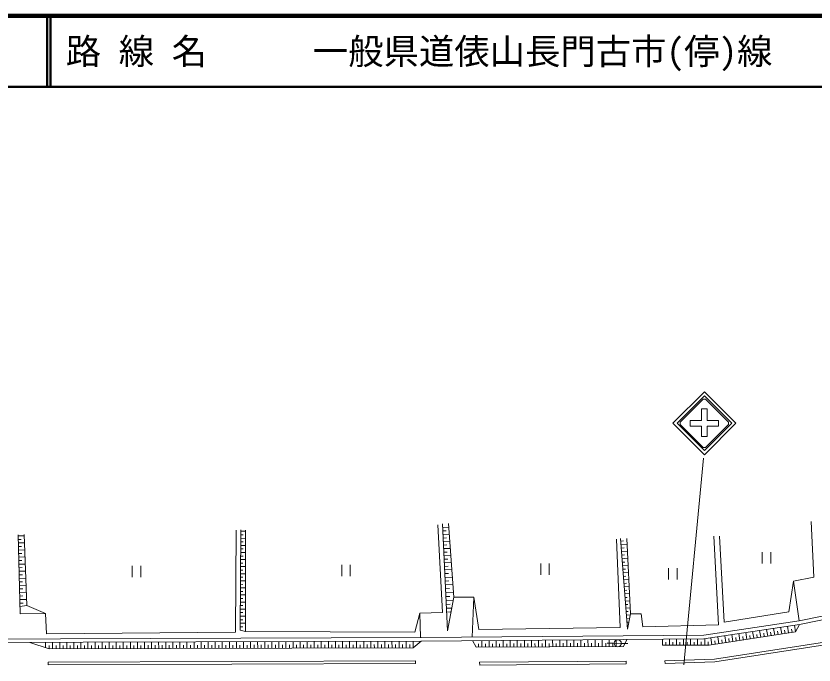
# Model space of a CAD drawing. Units: millimetres, scale not verified. Extents: x 40000 to 680000, y 20000 to 380000.
# Drawn here: x 173342 to 286211, y 288272 to 380000 of the extents above; entities that cross this region are included whole.
import ezdxf
from ezdxf.enums import TextEntityAlignment as Align

# ---------------------------------------------------------------- set-up
doc = ezdxf.new("R2010")
doc.units = ezdxf.units.MM
doc.header["$LTSCALE"] = 1000
for name, color, linetype, lineweight in [('M-BGD', 7, 'Continuous', 13), ('M-STR-HTXT', 7, 'Continuous', 13), ('M-TTL', 2, 'Continuous', 140), ('M-TTL-LINE', 7, 'Continuous', 50), ('M-TTL-TXT', 7, 'Continuous', 13)]:
    doc.layers.add(name, color=color, linetype=linetype, lineweight=lineweight)
doc.styles.add('ＭＳ ゴシック', font='')
doc.styles.get('ＭＳ ゴシック').set_extended_font_data('MS Gothic')

msp = doc.modelspace()

# ---------------------------------------------------------------- linework, layer by layer
at = {"layer": 'M-BGD'}
for p, q in [((233680, 308230), (234370, 293128)), ((235270, 297868), (234528, 308279)), ((285826, 308571), (286190, 300671)), ((204499, 307320), (204384, 292913)), ((205046, 293178), (205129, 307401)), ((205128, 307178), (205800, 307174)), ((205792, 293032), (205800, 307347)), ((232989, 308103), (233680, 295709)), ((233703, 307715), (234565, 307755)), ((233726, 307216), (234170, 307236)), ((173649, 306695), (173915, 295524)), ((173653, 306521), (174503, 306541)), ((173665, 306021), (174096, 306031)), ((174860, 296675), (174497, 306719)), ((205122, 306178), (205799, 306174)), ((205125, 306678), (205464, 306676)), ((233749, 306716), (234636, 306757)), ((233772, 306217), (234228, 306238)), ((258264, 306047), (258797, 293593)), ((258822, 306144), (259815, 293326)), ((260247, 295515), (259718, 306144)), ((272024, 306471), (272678, 293968)), ((273493, 294323), (272863, 306487)), ((173677, 305521), (174539, 305542)), ((173689, 305021), (174126, 305032)), ((205116, 305178), (205799, 305174)), ((205119, 305678), (205460, 305676)), ((233795, 305717), (234707, 305759)), ((233817, 305218), (234287, 305239)), ((233840, 304718), (234779, 304761)), ((258849, 305789), (259284, 305822)), ((258888, 305290), (259757, 305358)), ((258926, 304792), (259347, 304824)), ((173701, 304521), (174576, 304542)), ((173713, 304022), (174156, 304032)), ((205107, 303678), (205454, 303676)), ((205110, 304178), (205798, 304174)), ((205113, 304678), (205457, 304676)), ((233863, 304219), (234345, 304241)), ((233886, 303719), (234850, 303764)), ((258965, 304293), (259807, 304358)), ((259004, 303795), (259411, 303826)), ((278885, 304232), (278885, 302632)), ((280085, 302632), (280085, 304232)), ((173724, 303522), (174612, 303543)), ((173736, 303022), (174186, 303033)), ((173748, 302522), (174648, 302543)), ((205102, 302678), (205451, 302676)), ((205105, 303178), (205798, 303174)), ((233909, 303220), (234403, 303243)), ((233932, 302720), (234921, 302766)), ((247564, 302637), (247564, 301037)), ((248764, 301037), (248764, 302637)), ((259042, 303296), (259857, 303359)), ((259081, 302798), (259474, 302828)), ((173760, 302022), (174216, 302033)), ((173772, 301522), (174684, 301544)), ((189786, 302269), (189786, 300669)), ((190986, 300669), (190986, 302269)), ((205096, 301678), (205448, 301676)), ((205099, 302178), (205797, 302174)), ((219411, 302453), (219411, 300853)), ((220611, 300853), (220611, 302453)), ((233955, 302213), (234462, 302236)), ((233978, 301706), (234993, 301752)), ((259120, 302299), (259907, 302360)), ((259158, 301801), (259538, 301830)), ((259197, 301302), (259956, 301361)), ((265637, 301942), (265637, 300342)), ((266837, 300342), (266837, 301942)), ((173784, 301022), (174246, 301033)), ((173796, 300523), (174720, 300545)), ((205090, 300678), (205444, 300676)), ((205093, 301178), (205797, 301174)), ((234002, 301185), (234523, 301209)), ((234026, 300664), (235067, 300712)), ((259236, 300804), (259601, 300832)), ((259274, 300305), (260006, 300362)), ((286190, 300671), (283306, 300114)), ((173808, 300023), (174276, 300034)), ((173820, 299523), (174756, 299545)), ((205081, 299178), (205796, 299174)), ((205084, 299678), (205441, 299676)), ((205087, 300178), (205796, 300174)), ((234050, 300130), (234584, 300154)), ((234075, 299595), (235143, 299644)), ((259313, 299807), (259665, 299834)), ((259351, 299308), (260056, 299363)), ((283306, 300114), (282628, 295776)), ((284091, 294501), (283306, 300114)), ((173832, 299023), (174306, 299034)), ((173844, 298523), (174793, 298546)), ((173856, 298023), (174336, 298035)), ((205075, 298178), (205795, 298174)), ((205078, 298678), (205438, 298676)), ((234100, 299047), (234648, 299072)), ((234125, 298499), (235221, 298549)), ((259390, 298810), (259728, 298836)), ((259429, 298311), (260105, 298364)), ((173868, 297523), (174829, 297546)), ((173879, 297023), (174375, 297035)), ((205070, 297178), (205794, 297174)), ((205072, 297678), (205435, 297676)), ((234150, 297944), (234705, 297969)), ((234175, 297389), (235188, 297435)), ((234201, 296840), (234750, 296865)), ((234370, 293128), (235270, 297868)), ((238095, 297863), (235270, 297868)), ((238095, 297863), (237852, 292222)), ((238822, 293284), (238095, 297863)), ((259467, 297813), (259792, 297838)), ((259506, 297314), (260155, 297364)), ((173891, 296524), (174860, 296675)), ((177524, 295540), (174860, 296675)), ((205064, 296178), (205794, 296174)), ((205067, 296678), (205432, 296676)), ((234226, 296291), (234977, 296325)), ((234251, 295747), (234794, 295772)), ((259545, 296816), (259855, 296840)), ((259583, 296317), (260205, 296365)), ((259622, 295819), (259917, 295841)), ((282628, 295776), (273493, 294323)), ((173915, 295524), (177524, 295540)), ((177675, 292686), (177524, 295540)), ((205055, 294678), (205425, 294676)), ((205058, 295178), (205793, 295174)), ((205061, 295678), (205429, 295676)), ((230477, 295591), (229737, 292899)), ((233680, 295709), (230477, 295591)), ((230477, 295591), (230563, 292165)), ((259661, 295320), (260250, 295366)), ((259699, 294822), (259966, 294842)), ((259815, 293326), (260247, 295515)), ((261782, 295515), (260247, 295515)), ((261976, 293657), (261782, 295515)), ((205049, 293678), (205420, 293676)), ((205052, 294178), (205793, 294174)), ((258797, 293593), (238822, 293284)), ((259738, 294323), (260016, 294345)), ((272678, 293968), (261976, 293657)), ((281633, 292665), (281487, 293605)), ((282621, 292818), (282476, 293753)), ((283609, 292972), (283464, 293907)), ((283609, 292972), (284178, 294008)), ((204384, 292913), (177675, 292686)), ((205792, 293032), (205046, 293178)), ((229737, 292899), (205792, 293032)), ((271360, 291070), (283609, 292972)), ((273728, 291437), (273575, 292421)), ((274716, 291591), (274564, 292569)), ((275704, 291744), (275553, 292717)), ((276692, 291898), (276542, 292865)), ((277186, 291974), (277111, 292455)), ((277680, 292051), (277531, 293013)), ((278174, 292128), (278100, 292606)), ((278668, 292204), (278520, 293161)), ((279162, 292281), (279089, 292757)), ((279656, 292358), (279509, 293309)), ((280151, 292435), (280077, 292908)), ((280645, 292511), (280498, 293457)), ((281139, 292588), (281066, 293058)), ((282127, 292742), (282054, 293209)), ((283115, 292895), (283042, 293363)), ((175296, 291468), (178035, 290550)), ((177523, 290722), (177521, 291478)), ((178526, 290552), (178524, 291479)), ((179526, 290554), (179524, 291483)), ((180526, 290557), (180524, 291486)), ((181526, 290559), (181524, 291490)), ((182526, 290562), (182524, 291493)), ((183526, 290564), (183524, 291497)), ((184526, 290567), (184524, 291501)), ((185526, 290569), (185524, 291504)), ((186526, 290572), (186524, 291508)), ((187526, 290574), (187524, 291511)), ((188526, 290577), (188524, 291515)), ((189526, 290580), (189524, 291518)), ((190526, 290582), (190524, 291522)), ((191526, 290585), (191524, 291526)), ((192526, 290587), (192524, 291529)), ((193526, 290590), (193524, 291533)), ((194526, 290592), (194524, 291536)), ((195526, 290595), (195524, 291540)), ((196526, 290597), (196524, 291543)), ((197526, 290600), (197524, 291547)), ((198526, 290602), (198524, 291550)), ((199526, 290605), (199524, 291554)), ((200526, 290607), (200524, 291558)), ((201526, 290610), (201524, 291561)), ((202526, 290612), (202524, 291565)), ((203526, 290615), (203524, 291568)), ((204526, 290617), (204524, 291572)), ((205526, 290620), (205524, 291575)), ((206526, 290623), (206524, 291579)), ((207526, 290625), (207524, 291583)), ((208526, 290628), (208524, 291586)), ((209526, 290630), (209523, 291590)), ((210526, 290633), (210523, 291593)), ((211526, 290635), (211523, 291597)), ((212526, 290638), (212523, 291600)), ((213526, 290640), (213523, 291604)), ((214526, 290643), (214523, 291608)), ((215526, 290645), (215523, 291611)), ((216526, 290648), (216523, 291615)), ((217526, 290650), (217523, 291618)), ((218526, 290653), (218523, 291622)), ((219526, 290655), (219523, 291625)), ((220526, 290658), (220523, 291629)), ((221526, 290660), (221523, 291632)), ((222526, 290663), (222523, 291636)), ((223526, 290666), (223523, 291640)), ((224526, 290668), (224523, 291643)), ((225526, 290671), (225523, 291647)), ((226526, 290673), (226523, 291650)), ((227526, 290676), (227523, 291654)), ((228526, 290678), (228523, 291657)), ((229526, 290681), (229523, 291660)), ((229526, 290681), (230666, 291665)), ((237925, 291722), (238410, 290788)), ((238749, 290790), (238746, 291260)), ((239249, 290793), (239244, 291733)), ((239749, 290796), (239746, 291267)), ((240249, 290799), (240244, 291741)), ((240749, 290801), (240746, 291274)), ((241249, 290804), (241243, 291749)), ((241749, 290807), (241746, 291281)), ((242249, 290810), (242243, 291757)), ((242749, 290813), (242746, 291287)), ((243249, 290816), (243243, 291765)), ((243749, 290819), (243746, 291294)), ((244249, 290822), (244243, 291772)), ((244749, 290825), (244746, 291301)), ((245249, 290828), (245243, 291780)), ((245749, 290831), (245746, 291308)), ((246249, 290833), (246243, 291788)), ((246749, 290836), (246746, 291315)), ((247249, 290839), (247243, 291796)), ((247749, 290842), (247746, 291322)), ((248249, 290845), (248243, 291804)), ((248749, 290848), (248746, 291329)), ((249249, 290851), (249243, 291812)), ((249749, 290854), (249746, 291335)), ((250249, 290857), (250243, 291820)), ((250749, 290860), (250746, 291342)), ((251249, 290862), (251243, 291828)), ((251749, 290865), (251746, 291349)), ((252249, 290868), (252243, 291836)), ((252749, 290871), (252746, 291356)), ((253249, 290874), (253243, 291844)), ((253749, 290877), (253746, 291363)), ((254249, 290880), (254243, 291852)), ((254749, 290883), (254746, 291370)), ((255249, 290886), (255243, 291859)), ((255749, 290889), (255746, 291377)), ((256249, 290892), (256243, 291867)), ((256749, 290894), (256746, 291383)), ((257951, 291344), (256939, 291365)), ((257249, 290897), (257243, 291875)), ((257749, 290900), (257746, 291390)), ((257951, 291344), (258951, 291336)), ((258249, 290903), (258243, 291883)), ((258951, 291336), (259857, 291317)), ((259249, 290909), (259732, 291895)), ((264793, 291935), (264794, 291070)), ((265249, 291070), (265249, 291506)), ((265749, 291070), (265749, 291943)), ((266249, 291070), (266249, 291510)), ((266749, 291070), (266749, 291951)), ((267249, 291070), (267249, 291514)), ((267749, 291070), (267749, 291958)), ((268249, 291070), (268249, 291518)), ((268749, 291070), (268749, 291966)), ((269249, 291070), (269249, 291522)), ((269749, 291070), (269749, 291974)), ((270249, 291070), (270249, 291534)), ((270749, 291070), (270749, 291998)), ((271252, 291070), (271252, 291573)), ((271751, 291130), (271596, 292124)), ((272245, 291207), (272168, 291701)), ((272739, 291284), (272586, 292273)), ((273233, 291360), (273157, 291852)), ((274222, 291514), (274146, 292003)), ((275210, 291667), (275134, 292154)), ((276198, 291821), (276123, 292304)), ((178024, 290550), (178023, 291015)), ((178035, 290550), (229526, 290681)), ((179026, 290553), (179025, 291017)), ((180026, 290556), (180025, 291020)), ((181026, 290558), (181025, 291023)), ((182026, 290561), (182025, 291026)), ((183026, 290563), (183025, 291029)), ((184026, 290566), (184025, 291032)), ((185026, 290568), (185025, 291036)), ((186026, 290571), (186025, 291039)), ((187026, 290573), (187025, 291042)), ((188026, 290576), (188025, 291045)), ((189026, 290578), (189025, 291048)), ((190026, 290581), (190025, 291051)), ((191026, 290583), (191025, 291054)), ((192026, 290586), (192025, 291057)), ((193026, 290588), (193025, 291060)), ((194026, 290591), (194025, 291063)), ((195026, 290593), (195025, 291066)), ((196026, 290596), (196025, 291069)), ((197026, 290599), (197025, 291072)), ((198026, 290601), (198025, 291075)), ((199026, 290604), (199025, 291078)), ((200026, 290606), (200025, 291081)), ((201026, 290609), (201025, 291084)), ((202026, 290611), (202025, 291087)), ((203026, 290614), (203025, 291090)), ((204026, 290616), (204025, 291093)), ((205026, 290619), (205025, 291096)), ((206026, 290621), (206025, 291100)), ((207026, 290624), (207025, 291103)), ((208026, 290626), (208025, 291106)), ((209026, 290629), (209025, 291109)), ((210026, 290631), (210025, 291112)), ((211026, 290634), (211025, 291115)), ((212026, 290636), (212025, 291118)), ((213026, 290639), (213025, 291121)), ((214026, 290642), (214025, 291124)), ((215026, 290644), (215025, 291127)), ((216026, 290647), (216025, 291130)), ((217026, 290649), (217025, 291133)), ((218026, 290652), (218025, 291136)), ((219026, 290654), (219025, 291139)), ((220026, 290657), (220025, 291142)), ((221026, 290659), (221025, 291145)), ((222026, 290662), (222025, 291148)), ((223026, 290664), (223025, 291151)), ((224026, 290667), (224025, 291154)), ((225026, 290669), (225025, 291157)), ((226026, 290672), (226025, 291160)), ((227026, 290674), (227025, 291163)), ((228026, 290677), (228025, 291167)), ((229026, 290679), (229025, 291169)), ((238410, 290788), (259249, 290909)), ((264794, 291070), (271360, 291070)), ((177883, 288683), (229828, 288873)), ((177885, 288283), (177883, 288683)), ((177885, 288283), (229829, 288473)), ((229829, 288473), (229828, 288873)), ((238922, 288672), (259643, 288832)), ((238925, 288272), (238922, 288672)), ((238925, 288272), (259646, 288432)), ((259646, 288432), (259643, 288832)), ((265146, 288472), (265132, 288871))]:
    msp.add_line(p, q, dxfattribs=at)
for points in [[(115353, 291666), (166884, 291938), (230663, 292165), (270602, 292481), (284091, 294501), (290158, 295744), (307379, 295925), (332730, 293317)], [(115356, 291166), (166886, 291438), (230666, 291665), (270641, 291981), (284178, 294008), (290211, 295244), (307356, 295425), (332744, 292813)], [(265132, 288871), (272134, 289121), (291378, 292090), (306361, 292123), (332910, 289225)], [(265146, 288472), (272172, 288722), (291409, 291690), (306340, 291723), (332867, 288827)]]:
    msp.add_lwpolyline(points, dxfattribs=at)
msp.add_circle((258451, 291351), 500, dxfattribs=at)
at = {"layer": 'M-STR-HTXT'}
for p, q in [((270553, 325850), (267286, 322583)), ((272715, 322837), (271104, 322837)), ((266246, 322435), (270701, 317980)), ((266840, 322435), (270701, 318574)), ((267775, 288294), (270565, 317516))]:
    msp.add_line(p, q, dxfattribs=at)
for points in [[(270701, 317980), (275156, 322435), (270701, 326889), (266246, 322435)], [(270701, 318574), (274562, 322435), (270701, 326295), (266840, 322435)], [(267286, 322583), (267286, 322286), (270553, 319019), (270850, 319019), (274116, 322286), (274116, 322583), (270850, 325850), (270553, 325850)], [(271104, 322837), (271104, 324473), (270298, 324473), (270298, 322837), (268688, 322837), (268688, 322032), (270298, 322032), (270298, 320547), (271104, 320547), (271104, 322032), (272715, 322032), (272715, 322837)]]:
    msp.add_lwpolyline(points, dxfattribs=at)
at = {"layer": 'M-TTL'}
msp.add_line((680000, 380000), (40000, 380000), dxfattribs=at)
at = {"layer": 'M-TTL-LINE'}
for p, q in [((177750, 380000), (177750, 370000)), ((178250, 380000), (178250, 370000)), ((40000, 370000), (680000, 370000))]:
    msp.add_line(p, q, dxfattribs=at)

# ---------------------------------------------------------------- texts
at = {"layer": 'M-TTL-TXT', "style": 'ＭＳ ゴシック'}
msp.add_text('路 線 名      一般県道俵山長門古市(停)線', height=3666, dxfattribs=at).set_placement((180380, 375000), align=Align.MIDDLE_LEFT)

doc.saveas('drawing.dxf')
